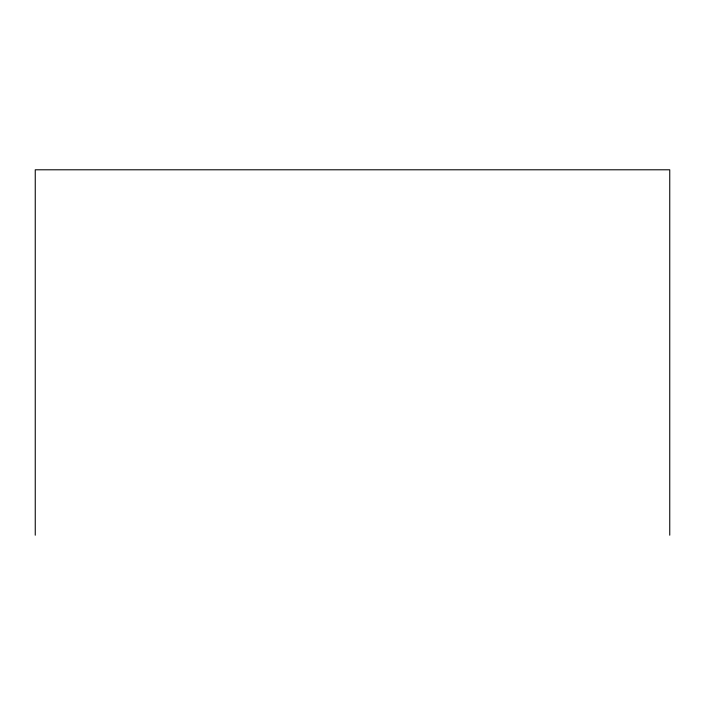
<?xml version="1.0" encoding="UTF-8"?>
<svg xmlns="http://www.w3.org/2000/svg" width="705" height="705" viewBox="0 0 705 705"><rect width="100%" height="100%" fill="white"/><g stroke="black" fill="none" stroke-linecap="round" stroke-linejoin="round"><path stroke-width="1.06" d="M669.75 535.21L669.75 169.79L35.25 169.79L35.25 535.21"/></g></svg>
